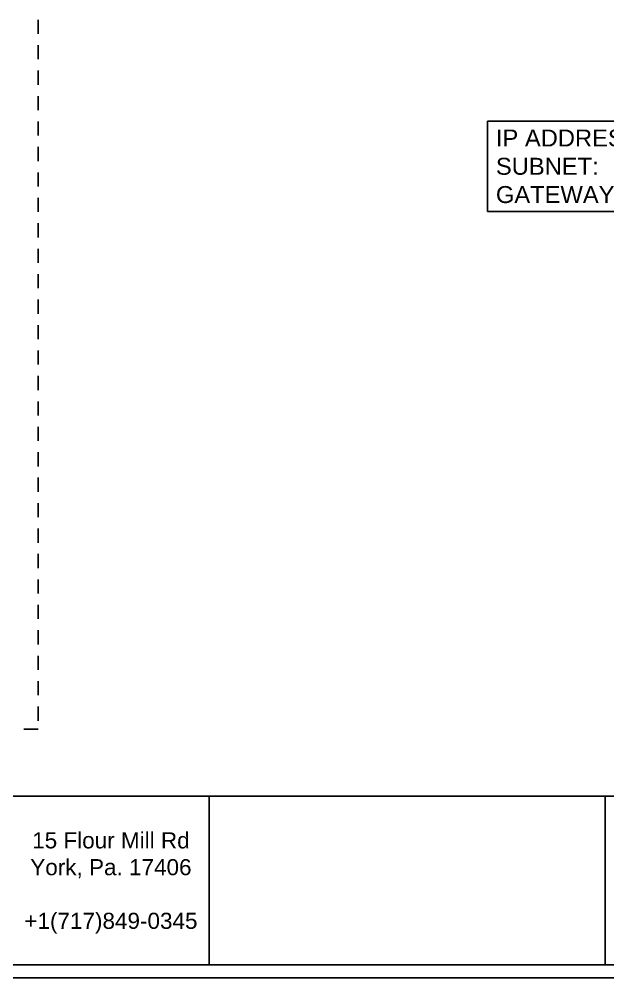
# Model space of a CAD drawing. Header units: inches. Extents: x 0 to 34, y 0 to 22.
# Drawn here: x 19.37 to 24.57, y 0 to 8.48 of the extents above; entities that cross this region are included whole.
import ezdxf
from ezdxf.enums import TextEntityAlignment as Align

# ---------------------------------------------------------------- set-up
doc = ezdxf.new("R2010")
doc.units = ezdxf.units.IN
doc.header["$MEASUREMENT"] = 0
doc.linetypes.add('HIDDEN2', pattern=[0.1875, 0.125, -0.0625])
doc.layers.add('LOCBOX', color=92, linetype='Continuous')
doc.styles.add('Fields', font='simplex.shx', dxfattribs={"height": 0.115})
doc.styles.get("Standard").update_dxf_attribs({"font": 'arial.ttf'})

# ---------------------------------------------------------------- blocks, each defined once
blk = doc.blocks.new('RG_Master_Ver_4_1')
at = {"color": 3}
for p, q in [((9.7477, 1.6072), (33.9, 1.6072)), ((21.0499, 1.6066), (21.0499, 0.1156)), ((24.5484, 1.6064), (24.5484, 0.1156)), ((0.1, 0.1156), (33.9, 0.1156))]:
    blk.add_line(p, q, dxfattribs=at)
blk.add_lwpolyline([(0, 0), (34, 0), (34, 22), (0, 22)], close=True, dxfattribs=at)
at = {"color": 3, "insert": (20.1819, 1.287), "char_height": 0.142284, "attachment_point": 2}
blk.add_mtext_dynamic_manual_height_columns('15 Flour Mill Rd\\PYork, Pa. 17406\\P\\P+1(717)849-0345', width=1.735089, gutter_width=0.6898, heights=[0], dxfattribs=at)
at = {"style": 'Fields'}
for tag, p in [('DESCRIPTION_3', (12.8658, 1.3511)), ('DRN_3', (15.2224, 1.3511)), ('CHK_3', (16.2793, 1.3511)), ('APP_3', (17.3022, 1.3511)), ('DATE_3', (18.5794, 1.3511)), ('CUSTOMER', (28.7466, 1.2575)), ('DRAWING_DESC', (31.9795, 1.2896)), ('DESCRIPTION_2', (12.8658, 0.9954)), ('DRN_2', (15.2224, 0.9954)), ('CHK_2', (16.2793, 0.9954)), ('APP_2', (17.3022, 0.9954)), ('DATE_2', (18.5794, 0.9954)), ('SIZE', (30.4645, 0.9384)), ('DRAWING_#', (32.0466, 0.9384)), ('REV', (33.2929, 0.9384)), ('DESCRIPTION_1', (12.8658, 0.6397)), ('DRN_1', (15.2224, 0.6397)), ('CHK_1', (16.2793, 0.6397)), ('APP_1', (17.3022, 0.6397)), ('DATE_1', (18.5794, 0.6397)), ('PROJECT_#', (28.7313, 0.5685)), ('DRN_BY', (30.6831, 0.5685)), ('CHK_BY', (31.5115, 0.5685)), ('APP_BY', (32.4534, 0.5685)), ('SCALE', (33.3268, 0.5685)), ('PROJECT_NAME', (28.771, 0.2199)), ('SHEETNUM', (32.5027, 0.2199)), ('TTL_SHTS', (33.2971, 0.2199))]:
    blk.add_attdef(tag, text='', height=0.125, dxfattribs=at).set_placement(p, align=Align.CENTER)
at = {"style": 'Fields', "flags": 9}
blk.add_attdef('WD_TB', (9.7029, 0.2379), '', height=0.0638, dxfattribs=at)

msp = doc.modelspace()

# ---------------------------------------------------------------- linework, layer by layer
at = {"layer": 'LOCBOX', "linetype": 'HIDDEN2'}
msp.add_lwpolyline([(19.5388, 2.1986), (1.7888, 2.1986), (1.7888, 21.0736), (19.5388, 21.0736)], close=True, dxfattribs=at)

# ---------------------------------------------------------------- block references
msp.add_blockref('RG_Master_Ver_4_1', (0, 0))

# ---------------------------------------------------------------- texts
at = {"insert": (23.5841, 7.5026), "char_height": 0.15, "attachment_point": 1, "bg_fill": 16, "box_fill_scale": 1.5, "bg_fill_color": 256, "bg_fill_transparency": 0}
msp.add_mtext_dynamic_manual_height_columns('IP ADDRESS: ^I192.168.100.100\\PSUBNET:^I^I255.255.255.0\\PGATEWAY: ^I^I192.168.100.1', width=3.521753, gutter_width=1, heights=[0], dxfattribs=at)

doc.saveas('drawing.dxf')
